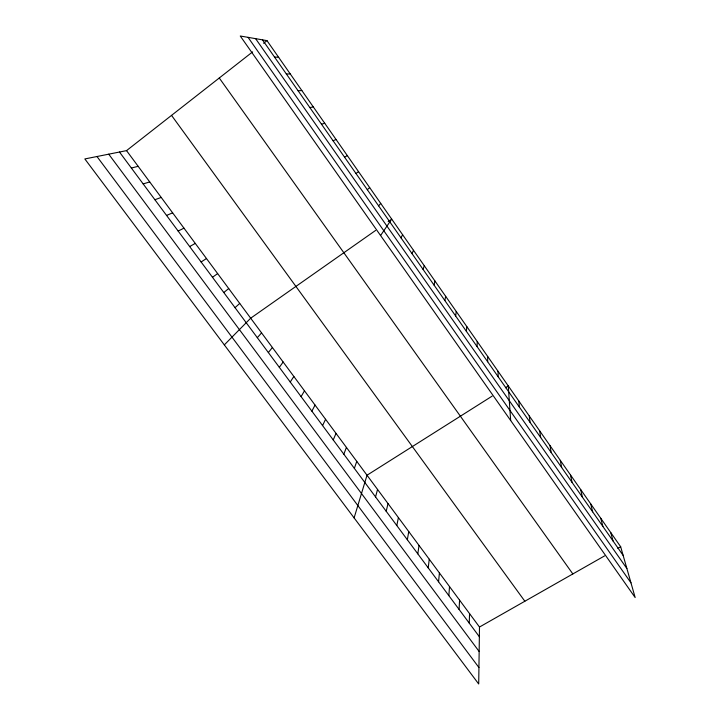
<?xml version="1.0" encoding="UTF-8"?>
<svg xmlns="http://www.w3.org/2000/svg" width="720" height="720" viewBox="0 0 720 720"><rect width="100%" height="100%" fill="white"/><g stroke="black" fill="none" stroke-linecap="round" stroke-linejoin="round"><path stroke-width="1.08" d="M126.531 150.624L479.493 627.03L478.71 684L84.834 158.94L126.531 150.624L252.612 51.885M469.251 623.124L469.557 613.629M477.063 346.59L477.252 341.532M459.081 609.435L459.567 600.147M448.857 595.656L449.523 586.584M466.389 331.335L466.785 326.547M438.561 581.796L439.416 572.949M428.22 567.864L429.255 559.224M455.661 315.99L456.255 311.481M417.807 553.842L419.031 545.427M407.34 539.739L408.753 531.558M444.852 300.546L445.662 296.325M396.801 525.555L398.412 517.599M386.208 511.281L388.008 503.559M433.989 285.012L434.997 281.07M375.552 496.926L377.55 489.438M354.105 517.905L367.02 475.227L492.165 396.117M423.054 269.379L424.278 265.725M354.357 468.378L356.751 461.367M343.827 454.203L346.419 447.417M333.234 439.929L336.024 433.386M412.047 253.647L413.487 250.281M322.587 425.583L325.575 419.283M311.868 411.147L315.054 405.09M400.968 237.816L402.633 234.747M301.086 396.63L304.488 390.816M290.241 382.023L293.85 376.461M380.574 235.521L391.707 219.123L388.134 221.634M279.333 367.326L283.149 362.025M268.362 352.548L272.385 347.499M378.612 205.857L380.718 203.391M257.319 337.671L261.567 332.883M224.325 344.889L250.677 318.195L375.606 230.436M367.335 189.729L369.666 187.569M235.035 307.665L239.724 303.408M223.794 292.527L228.708 288.54M263.592 43.281L266.976 40.626L620.667 546.75L635.166 597.546L240.255 36L266.976 40.626M212.49 277.29L217.629 273.582M355.977 173.502L358.533 171.648M201.114 261.972L206.478 258.534M505.44 387.729L508.275 385.929L510.669 420.525M479.493 627.03L604.584 555.894M617.823 548.37L620.667 546.75M189.666 246.555L195.264 243.396M344.547 157.167L347.337 155.628M178.146 231.039L183.978 228.159M166.554 215.433L172.629 212.841M333.054 140.724L336.078 139.509M154.899 199.728L161.208 197.433M143.172 183.924L149.715 181.926M321.48 124.182L324.738 123.291M131.364 168.03L138.159 166.32M309.825 107.532L313.335 106.965M298.107 90.774L301.851 90.54M286.308 73.908L290.304 74.007M274.437 56.934L278.676 57.375M96.966 156.519L478.935 667.548M119.484 152.028L479.358 636.741M108.729 154.179L479.151 651.501M171.54 115.38L524.853 601.236M219.267 77.994L572.841 573.948M248.058 37.35L630.963 582.831M262.485 39.852L623.124 555.381M255.6 38.655L626.877 568.521M610.749 532.566L613.035 540.963M600.777 518.301L602.892 526.446M590.742 503.946L592.677 511.848M580.653 489.501L582.399 497.169M570.501 474.975L572.067 482.391M560.286 460.359L561.663 467.523M550.008 445.653L551.196 452.565M539.676 430.857L540.666 437.508M529.272 415.971L530.073 422.361M518.805 400.995L519.408 407.124M497.997 371.223L498.204 376.812M487.656 356.418L487.665 361.746"/></g></svg>
